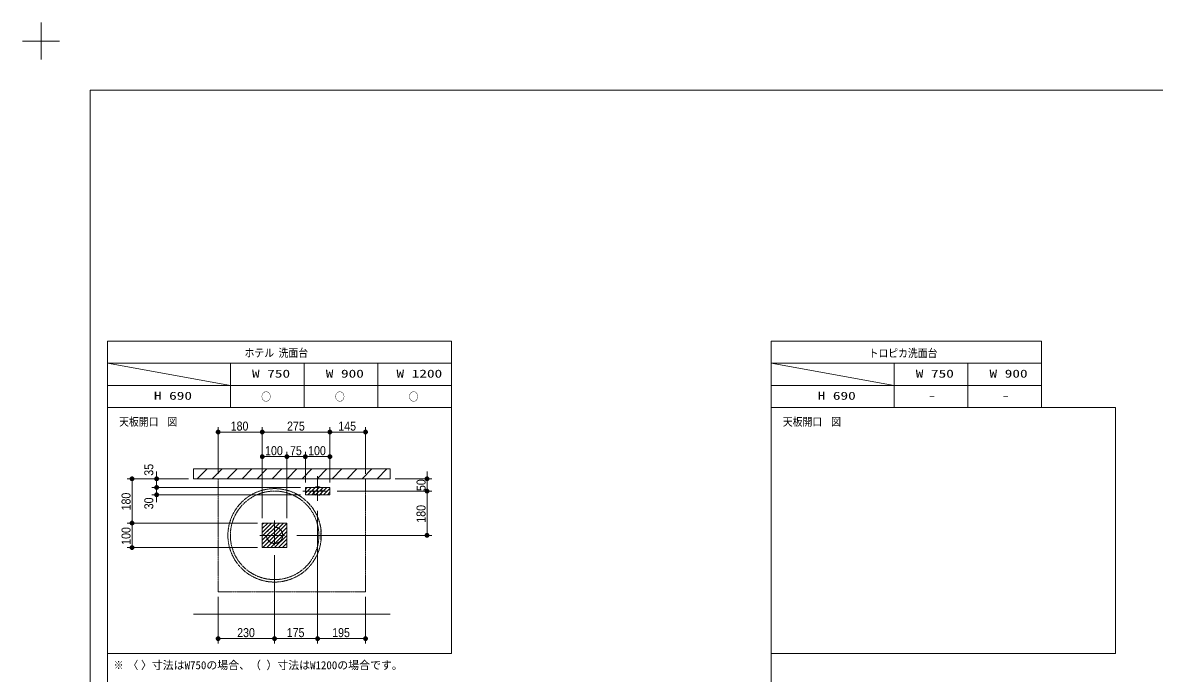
# Model space of a CAD drawing. Units: millimetres, scale not verified. Extents: x -6062 to 6062, y -3045 to 3045.
# Drawn here: x -6062 to -1459, y 399 to 3045 of the extents above; entities that cross this region are included whole.
import ezdxf
from ezdxf.enums import TextEntityAlignment as Align

# ---------------------------------------------------------------- set-up
doc = ezdxf.new("R2010")
doc.units = ezdxf.units.MM
doc.header["$LTSCALE"] = 20
doc.linetypes.add('CHAIN1', pattern=[8, 5, -1, 1, -1])
doc.linetypes.add('DASHED1', pattern=[1.8, 1.2, -0.6])
for name, color, linetype, lineweight in [('0-0_1図面枠', 7, 'Continuous', 9), ('0-1_2寸法-2', 7, 'Continuous', 9), ('0-2_0', 7, 'Continuous', 9), ('0-3_2寸法-1', 7, 'Continuous', 9), ('0-6_3一般', 7, 'Continuous', 9)]:
    doc.layers.add(name, color=color, linetype=linetype, lineweight=lineweight)
doc.styles.add('ＭＳ ゴシック', font='')
doc.styles.add('ＭＳ Ｐゴシック', font='')
doc.styles.get('ＭＳ ゴシック').set_extended_font_data('MS Gothic')
doc.styles.get('ＭＳ Ｐゴシック').set_extended_font_data('MS PGothic')

# ---------------------------------------------------------------- blocks, each defined once
blk = doc.blocks.new('グループ')
at = {"layer": '0-0_1図面枠'}
for p, q in [((-84000, 57900), (-84000, 60900)), ((-85500, 59400), (-82500, 59400))]:
    blk.add_line(p, q, dxfattribs=at)
blk = doc.blocks.new('グループ-2')
at = {"layer": '0-0_1図面枠'}
blk.add_lwpolyline([(-80000, 55400), (80000, 55400), (80000, -55400), (-80000, -55400)], close=True, dxfattribs=at)
blk = doc.blocks.new('図面枠')
at = {"layer": '0-0_1図面枠'}
for name in ['グループ', 'グループ-2']:
    blk.add_blockref(name, (0, 0), dxfattribs=at)
blk = doc.blocks.new('_Dot')
at = {"layer": '0-2_0'}
for p, q in [((-10, 0), (-20, 0)), ((9.78, 2), (-9.78, 2)), ((7.99, 6), (-7.99, 6)), ((9.16, -3.98), (-9.16, -3.98)), ((6, -7.98), (-6, -7.98))]:
    blk.add_line(p, q, dxfattribs=at)
for points in [[(10, 0), (9.92, 1.25), (9.69, 2.49), (9.3, 3.68), (8.76, 4.82), (8.09, 5.88), (7.29, 6.85), (6.37, 7.71), (5.36, 8.44), (4.26, 9.05), (3.09, 9.51), (1.87, 9.82), (0.63, 9.98), (-0.63, 9.98), (-1.87, 9.82), (-3.09, 9.51), (-4.26, 9.05), (-5.36, 8.44), (-6.37, 7.71), (-7.29, 6.85), (-8.09, 5.88), (-8.76, 4.82), (-9.3, 3.68), (-9.69, 2.49), (-9.92, 1.25), (-10, 0), (0, 0)], [(-10, 0), (-9.92, -1.25), (-9.69, -2.49), (-9.3, -3.68), (-8.76, -4.82), (-8.09, -5.88), (-7.29, -6.85), (-6.37, -7.71), (-5.36, -8.44), (-4.26, -9.05), (-3.09, -9.51), (-1.87, -9.82), (-0.63, -9.98), (0.63, -9.98), (1.87, -9.82), (3.09, -9.51), (4.26, -9.05), (5.36, -8.44), (6.37, -7.71), (7.29, -6.85), (8.09, -5.88), (8.76, -4.82), (9.3, -3.68), (9.69, -2.49), (9.92, -1.25), (10, 0), (0, 0)]]:
    blk.add_lwpolyline(points, close=True, dxfattribs=at)
blk = doc.blocks.new('グループ-6')
at = {"layer": '0-6_3一般', "linetype": 'CHAIN1'}
for p, q in [((-61249.6, 19600), (-61250.1, 19600)), ((-61250.1, 18800), (-61249.6, 18800))]:
    blk.add_line(p, q, dxfattribs=at)
blk.add_lwpolyline([(-69600, 23800), (-57600, 23800), (-57600, 14600), (-69600, 14600)], close=True, dxfattribs=at)
for radius in [3800, 3600]:
    blk.add_circle((-65000, 19200), radius, dxfattribs=at)
for centre, radius, start, end in [((-60841.2, 19594.5), 409, 179.23133, 186.25038), ((-61839.5, 19490.1), 600, 5.71164, 10.55045), ((-65000, 19200), 3768.6, 354.67111, 5.32889), ((-65000, 19200), 3773.8, 354.68072, 5.31928), ((-60841.2, 18805.5), 409, 173.74962, 180.76867), ((-61839.5, 18909.9), 600, 349.44955, 354.28836)]:
    blk.add_arc(centre, radius, start, end, dxfattribs=at)

msp = doc.modelspace()

# ---------------------------------------------------------------- linework, layer by layer
at = {"layer": '0-0_1図面枠'}
for p, q in [((-5717.5, 1750), (-5717.5, -2420)), ((-3017.5, 1750), (-3017.5, -2420)), ((-4317.5, 1660), (-5717.5, 1660)), ((-5717.5, 1660), (-5217.5, 1570)), ((-5217.5, 1480), (-5217.5, 1660)), ((-4917.5, 1480), (-4917.5, 1660)), ((-4617.5, 1480), (-4617.5, 1660)), ((-1917.5, 1660), (-3017.5, 1660)), ((-3017.5, 1660), (-2517.5, 1570)), ((-2517.5, 1480), (-2517.5, 1660)), ((-2217.5, 1480), (-2217.5, 1660)), ((-5717.5, 1570), (-4317.5, 1570)), ((-3017.5, 1570), (-1917.5, 1570))]:
    msp.add_line(p, q, dxfattribs=at)
for points in [[(-5717.5, 1750), (-4317.5, 1750), (-4317.5, 1480), (-5717.5, 1480)], [(-3017.5, 1750), (-1917.5, 1750), (-1917.5, 1480), (-3017.5, 1480)], [(-5717.5, 1480), (-4317.5, 1480), (-4317.5, 480), (-5717.5, 480)], [(-3017.5, 1480), (-1617.5, 1480), (-1617.5, 480), (-3017.5, 480)]]:
    msp.add_lwpolyline(points, close=True, dxfattribs=at)
at = {"layer": '0-1_2寸法-2'}
for p, q in [((-5517.5, 1205.01), (-5517.5, 1220.01)), ((-5387.5, 1190), (-5537.5, 1190)), ((-4932.5, 1155), (-5537.5, 1155)), ((-4932.5, 1155), (-5537.5, 1155)), ((-5517.5, 1155), (-5517.5, 1190)), ((-5517.5, 1170.01), (-5517.5, 1185.01)), ((-5517.5, 1125), (-5517.5, 1155)), ((-4932.5, 1125), (-5537.5, 1125)), ((-5517.5, 1139.99), (-5517.5, 1124.99)), ((-5517.5, 1109.99), (-5517.5, 1094.99))]:
    msp.add_line(p, q, dxfattribs=at)
at = {"layer": '0-3_2寸法-1'}
for p, q in [((-5267.5, 1210), (-5267.5, 1400)), ((-5087.5, 1360), (-5087.5, 1400)), ((-5087.5, 1300), (-5087.5, 1400)), ((-4812.5, 1360), (-4812.5, 1400)), ((-4812.5, 1300), (-4812.5, 1400)), ((-4667.5, 1210), (-4667.5, 1400)), ((-5102.51, 1380), (-5252.49, 1380)), ((-5072.49, 1380), (-4827.51, 1380)), ((-4682.51, 1380), (-4797.49, 1380)), ((-5087.5, 1030), (-5087.5, 1300)), ((-4987.5, 1030), (-4987.5, 1300)), ((-4987.5, 1030), (-4987.5, 1300)), ((-4912.5, 1175), (-4912.5, 1300)), ((-4912.5, 1175), (-4912.5, 1300)), ((-4812.5, 1175), (-4812.5, 1300)), ((-5072.49, 1280), (-5002.51, 1280)), ((-4927.51, 1280), (-4972.49, 1280)), ((-4897.49, 1280), (-4827.51, 1280)), ((-4417.5, 1205.01), (-4417.5, 1220.01)), ((-5487.5, 1190), (-5637.5, 1190)), ((-5617.5, 1174.99), (-5617.5, 1025.01)), ((-4547.5, 1190), (-4397.5, 1190)), ((-4417.5, 1190), (-4417.5, 1140)), ((-4782.5, 1140), (-4397.5, 1140)), ((-4782.5, 1140), (-4397.5, 1140)), ((-4417.5, 975.01), (-4417.5, 1124.99)), ((-4417.5, 1124.99), (-4417.5, 1109.99)), ((-4862.5, 1060), (-4862.5, 520)), ((-4862.5, 1060), (-4862.5, 520)), ((-5107.5, 1010), (-5637.5, 1010)), ((-5107.5, 1010), (-5637.5, 1010)), ((-5617.5, 925.01), (-5617.5, 994.99)), ((-4947.5, 960), (-4397.5, 960)), ((-5107.5, 910), (-5637.5, 910)), ((-5037.5, 880), (-5037.5, 520)), ((-5037.5, 880), (-5037.5, 520)), ((-5267.5, 710), (-5267.5, 520)), ((-4667.5, 710), (-4667.5, 520)), ((-5252.49, 540), (-5052.51, 540)), ((-4877.51, 540), (-5022.49, 540)), ((-4847.49, 540), (-4682.51, 540))]:
    msp.add_line(p, q, dxfattribs=at)
at = {"layer": '0-6_3一般'}
for p, q in [((-5352.38, 1190), (-5312.38, 1230)), ((-5291.42, 1190), (-5251.42, 1230)), ((-5230.46, 1190), (-5190.46, 1230)), ((-5169.5, 1190), (-5129.5, 1230)), ((-5108.54, 1190), (-5068.54, 1230)), ((-5047.58, 1190), (-5007.58, 1230)), ((-4986.62, 1190), (-4946.62, 1230)), ((-4925.66, 1190), (-4885.66, 1230)), ((-4864.7, 1190), (-4824.7, 1230)), ((-4803.74, 1190), (-4763.74, 1230)), ((-4742.78, 1190), (-4702.78, 1230)), ((-4681.82, 1190), (-4641.82, 1230)), ((-4620.86, 1190), (-4580.86, 1230)), ((-5367.5, 1190), (-4567.5, 1190)), ((-4912.5, 1147), (-4904.5, 1155)), ((-4912.5, 1131), (-4888.5, 1155)), ((-4902.5, 1125), (-4872.5, 1155)), ((-4886.5, 1125), (-4856.5, 1155)), ((-4870.5, 1125), (-4840.5, 1155)), ((-4854.5, 1125), (-4824.5, 1155)), ((-4838.5, 1125), (-4812.5, 1151)), ((-4822.5, 1125), (-4812.5, 1135)), ((-5087.5, 1004), (-5081.5, 1010)), ((-5087.5, 988), (-5065.5, 1010)), ((-5087.5, 972), (-5049.5, 1010)), ((-5087.5, 956), (-5033.5, 1010)), ((-5087.5, 940), (-5017.5, 1010)), ((-5087.5, 924), (-5001.5, 1010)), ((-5085.5, 910), (-4987.5, 1008)), ((-5069.5, 910), (-4987.5, 992)), ((-5053.5, 910), (-4987.5, 976)), ((-5037.5, 910), (-4987.5, 960)), ((-5021.5, 910), (-4987.5, 944)), ((-5005.5, 910), (-4987.5, 928)), ((-4989.5, 910), (-4987.5, 912)), ((-5367.5, 640), (-4567.5, 640))]:
    msp.add_line(p, q, dxfattribs=at)
at = {"layer": '0-6_3一般', "linetype": 'CHAIN1'}
for p, q in [((-4862.5, 1200), (-4862.5, 1080)), ((-4922.5, 1140), (-4802.5, 1140)), ((-5037.5, 1020), (-5037.5, 900)), ((-5097.5, 960), (-4977.5, 960))]:
    msp.add_line(p, q, dxfattribs=at)
at = {"layer": '0-6_3一般'}
for points in [[(-5367.5, 1230), (-4567.5, 1230), (-4567.5, 1190), (-5367.5, 1190)], [(-4912.5, 1155), (-4812.5, 1155), (-4812.5, 1125), (-4912.5, 1125)], [(-4912.5, 1155), (-4812.5, 1155), (-4812.5, 1125), (-4912.5, 1125)], [(-5087.5, 1010), (-4987.5, 1010), (-4987.5, 910), (-5087.5, 910)], [(-5087.5, 1010), (-4987.5, 1010), (-4987.5, 910), (-5087.5, 910)]]:
    msp.add_lwpolyline(points, close=True, dxfattribs=at)
at = {"layer": '0-6_3一般', "linetype": 'DASHED1'}
msp.add_circle((-4862.5, 1140), 18, dxfattribs=at)
at = {"layer": '0-6_3一般', "linetype": 'CHAIN1'}
msp.add_circle((-5037.5, 960), 33, dxfattribs=at)

# ---------------------------------------------------------------- block references
at = {"layer": '0-0_1図面枠', "xscale": 0.05, "yscale": 0.05}
msp.add_blockref('図面枠', (-1787.5, 0), dxfattribs=at)
at = {"layer": '0-1_2寸法-2', "xscale": 0.7503418, "yscale": 0.7503418}
for p, rotation in [((-5517.5, 1190), 270), ((-5517.5, 1155), 270), ((-5517.5, 1155), 90), ((-5517.5, 1125), 90)]:
    msp.add_blockref('_Dot', p, dxfattribs=dict(at, rotation=rotation))
at = {"layer": '0-3_2寸法-1', "xscale": 0.7503418, "yscale": 0.7503418}
for p, rotation in [((-5267.5, 1380), 180), ((-5087.5, 1380), 180), ((-4812.5, 1380), 180), ((-5087.5, 1280), 180), ((-4987.5, 1280), 180), ((-4912.5, 1280), 180), ((-5617.5, 1190), 90), ((-4417.5, 1190), 270), ((-4417.5, 1140), 90), ((-4417.5, 1140), 90), ((-5617.5, 1010), 270), ((-5617.5, 1010), 90), ((-4417.5, 960), 270), ((-5617.5, 910), 270), ((-5267.5, 540), 180), ((-5037.5, 540), 180), ((-4862.5, 540), 180)]:
    msp.add_blockref('_Dot', p, dxfattribs=dict(at, rotation=rotation))
for p in [(-5087.5, 1380), (-4812.5, 1380), (-4667.5, 1380), (-4987.5, 1280), (-4912.5, 1280), (-4812.5, 1280), (-5037.5, 540), (-4862.5, 540), (-4667.5, 540)]:
    msp.add_blockref('_Dot', p, dxfattribs=at)
at = {"layer": '0-6_3一般', "xscale": 0.05, "yscale": 0.05}
msp.add_blockref('グループ-6', (-1787.5, 0), dxfattribs=at)

# ---------------------------------------------------------------- texts
at = {"layer": '0-0_1図面枠', "style": 'ＭＳ ゴシック'}
for s, width, p in [('ホテル', 0.9, (-5159.45, 1675.81)), ('洗面台', 0.9, (-5021.34, 1675.81)), ('トロピカ洗面台', 0.9, (-2621.09, 1674.66)), ('W 750', 1.4, (-5129.45, 1591.59)), ('W 900', 1.4, (-4829.45, 1591.59)), ('W 1200', 1.4, (-4541.75, 1591.59)), ('W 750', 1.4, (-2429.45, 1591.59)), ('W 900', 1.4, (-2129.45, 1591.59)), ('H 690', 1.4, (-5528.49, 1501.59)), ('○', 0.9, (-5092.09, 1497.53)), ('○', 0.9, (-4792.09, 1497.53)), ('○', 0.9, (-4492.09, 1497.53)), ('H 690', 1.4, (-2828.49, 1501.59)), ('-', 1.5, (-2379.8, 1501.76)), ('-', 1.5, (-2079.8, 1501.76)), ('天板開口', 0.9, (-5670, 1395.64)), ('図', 0.9, (-5473.27, 1395.64)), ('天板開口', 0.9, (-2970, 1395.64)), ('図', 0.9, (-2773.27, 1395.64)), ('※ 〈', 0.9, (-5692.1, 405.81))]:
    msp.add_text(s, height=32.55, dxfattribs=dict(at, width=width)).set_placement(p, align=Align.BOTTOM_LEFT)
msp.add_text(' 〉寸法はW750の場合、（ ）寸法はW1200の場合です。', height=32.55, dxfattribs=at).set_placement((-5603.34, 405.81), align=Align.BOTTOM_LEFT)
at = {"layer": '0-1_2寸法-2', "style": 'ＭＳ Ｐゴシック', "width": 0.9}
for s, p in [('35', (-5519.98, 1202.41)), ('30', (-5519.98, 1066.02))]:
    msp.add_text(s, height=36.66, rotation=90, dxfattribs=at).set_placement(p, align=Align.BOTTOM_LEFT)
at = {"layer": '0-3_2寸法-1', "style": 'ＭＳ Ｐゴシック', "width": 0.9}
for s, p in [('180', (-5216.11, 1375.04)), ('275', (-4986.89, 1374.94)), ('145', (-4778.22, 1375.04)), ('100', (-5076.11, 1275.04)), ('75', (-4974.98, 1274.94)), ('100', (-4901.11, 1275.04)), ('230', (-5189.78, 535.04)), ('175', (-4988.22, 535.04)), ('195', (-4803.22, 535.04))]:
    msp.add_text(s, height=36.66, dxfattribs=at).set_placement(p, align=Align.BOTTOM_LEFT)
for s, p in [('50', (-4412.54, 1140.02)), ('180', (-5612.54, 1061.39)), ('180', (-4412.54, 1011.39)), ('100', (-5612.54, 921.39))]:
    msp.add_text(s, height=36.66, rotation=90, dxfattribs=at).set_placement(p, align=Align.BOTTOM_LEFT)

doc.saveas('drawing.dxf')
